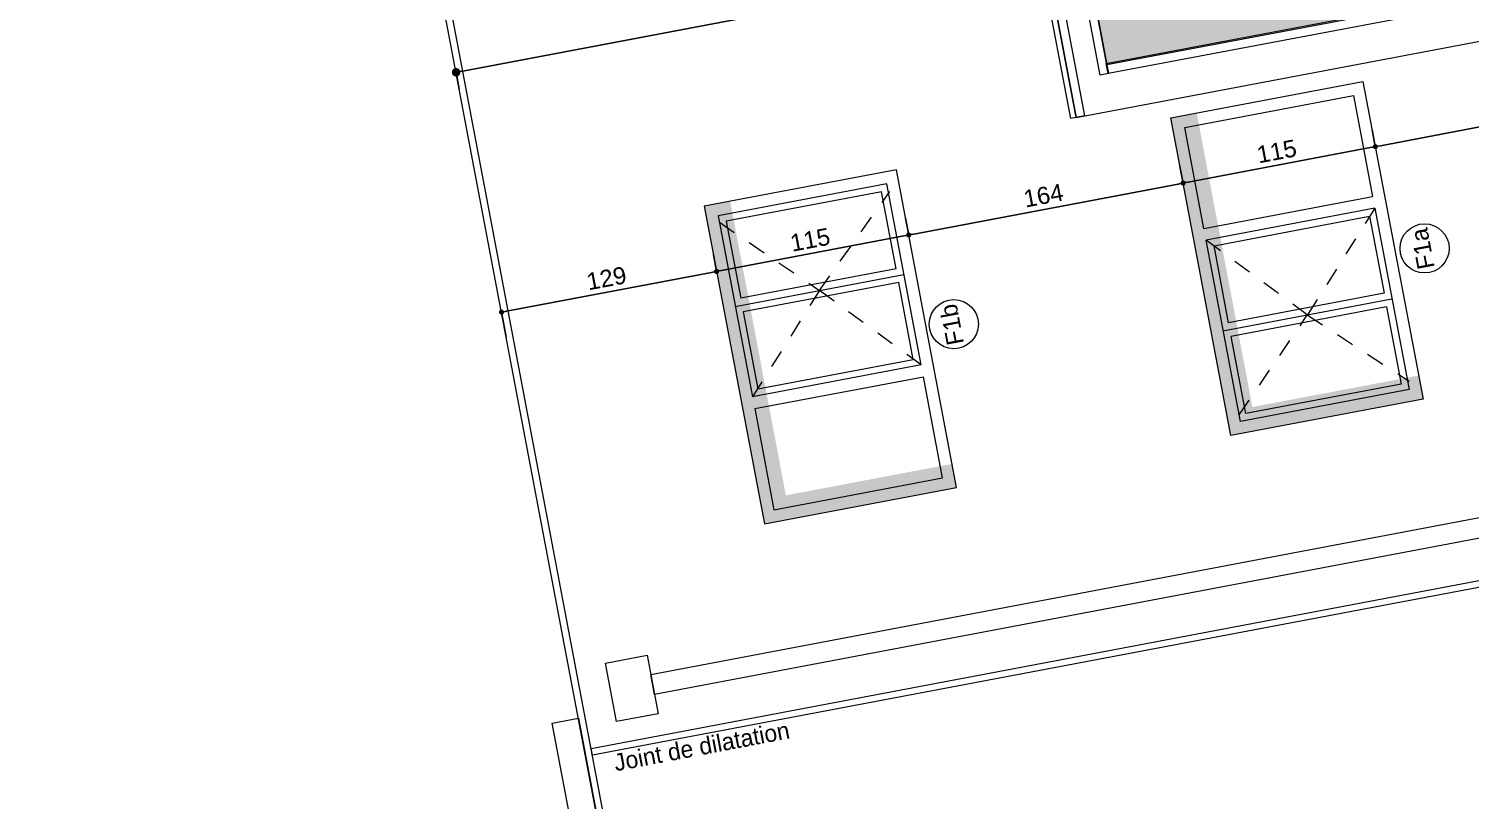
# Model space of a CAD drawing. Header units: centimetres. Extents: x 56941 to 84569, y -27946 to -11680.
# Drawn here: x 57077 to 57925, y -23633 to -23179 of the extents above; entities that cross this region are included whole.
import ezdxf

# ---------------------------------------------------------------- set-up
doc = ezdxf.new("R2010")
doc.units = ezdxf.units.CM
doc.header["$LTSCALE"] = 50.8
doc.header["$PDMODE"] = 1
doc.header["$PDSIZE"] = -2
doc.linetypes.add('Style de ligne -1', pattern=[0.41664, 0.20828, -0.20836])
doc.layers.get('0').update_dxf_attribs({"lineweight": 18})
for name, color, linetype, lineweight in [('0-PROJET-BOIS PANNEAUX FACADE', 7, 'Continuous', 5), ('0-PROJET-COTATIONS', 7, 'Continuous', 13), ('0-PROJET-DESSINS CRÉES', 7, 'Continuous', 9), ('0-PROJET-EP', 7, 'Continuous', 5), ('0-PROJET-Garde corps', 7, 'Continuous', 5), ('0-PROJET-MENUISERIES EXT', 7, 'Continuous', 5), ('0-PROJET-TEXTE', 7, 'Continuous', 5), ('Général', 7, 'Continuous', 5)]:
    doc.layers.add(name, color=color, linetype=linetype, lineweight=lineweight)
doc.styles.add('Arial', font='Arial')
doc.styles.add('Futura Std Book', font='Futura Std Book')
doc.styles.add('Helvetica', font='Helvetica')
doc.dimstyles.new('IS', dxfattribs={"dimtxt": 10.08724, "dimasz": 5.007446, "dimexe": 2, "dimexo": 10, "dimgap": 3, "dimtad": 1, "dimdec": 1, "dimtxsty": 'Helvetica', "dimblk": 'DOT', "dimblk1": 'DOT', "dimblk2": 'DOT', "dimcen": 0, "dimdle": 10, "dimazin": 0, "dimtfac": 0.8, "dimtdec": 1, "dimtix": 1, "dimtmove": 0, "dimatfit": 0, "dimldrblk": 'VW_FILLEDARROW-1', "dimfxl": 0, "dimfrac": 2, "dimtolj": 1, "dimarcsym": 0})
doc.dimstyles.new('IS cotation 1_20ème', dxfattribs={"dimtxt": 10.08724, "dimasz": 3.007568, "dimexe": 1, "dimexo": 15.875, "dimgap": 3, "dimtad": 1, "dimdec": 1, "dimtxsty": 'Helvetica', "dimblk": 'DOT', "dimblk1": 'DOT', "dimblk2": 'DOT', "dimcen": 0, "dimdle": 10, "dimazin": 0, "dimtfac": 1, "dimtdec": 1, "dimtix": 1, "dimtmove": 0, "dimatfit": 0, "dimldrblk": 'VW_FILLEDARROW', "dimfxl": 0, "dimfrac": 2, "dimtolj": 1, "dimarcsym": 0})

# ---------------------------------------------------------------- blocks, each defined once
blk = doc.blocks.new('PORTE FENETRE TYPE 1 FACADE')
at = {"layer": '0-PROJET-DESSINS CRÉES', "color": 7, "linetype": 'Continuous', "lineweight": 5}
blk.add_line((177, -6), (177, -215), dxfattribs=at)
at = {"layer": '0-PROJET-DESSINS CRÉES', "color": 7, "linetype": 'Style de ligne -1', "lineweight": 5}
for p, q in [((95, -10), (177, -122)), ((253, -10), (177, -122)), ((177, -122), (95, -204)), ((177, -122), (253, -204))]:
    blk.add_line(p, q, dxfattribs=at)
at = {"layer": '0-PROJET-DESSINS CRÉES', "color": 7, "linetype": 'Continuous', "lineweight": 5, "flags": 128}
blk.add_lwpolyline([(6, -6), (84, -6), (84, -209), (6, -209)], close=True, dxfattribs=at)
at = {"layer": '0-PROJET-MENUISERIES EXT', "color": 7, "linetype": 'Continuous', "lineweight": 13, "flags": 128}
for points in [[(270, 0), (270, -215), (0, -215), (0, 0)], [(264, -6), (264, -215), (90, -215), (90, -6)], [(171.23, -9), (171.23, -209), (93, -209), (93, -9)], [(260, -9), (260, -209), (183, -209), (183, -9)]]:
    blk.add_lwpolyline(points, close=True, dxfattribs=at)
blk = doc.blocks.new('Groupe-17-1')
at = {"layer": '0-PROJET-Garde corps', "color": 8, "linetype": 'Continuous', "lineweight": 5, "flags": 128}
for points in [[(19008.75, -45127.57), (19008.29, -45125.11), (19139.13, -45100.33), (19139.6, -45102.79)], [(19123.97, -45109.5), (19122.11, -45099.67), (19135.25, -45097.18), (19137.11, -45107.01)]]:
    blk.add_lwpolyline(points, close=True, dxfattribs=at)
at = {"layer": '0-PROJET-Garde corps', "color": 8, "linetype": 'Continuous', "lineweight": 5}
for points in [[(19128.9, -45100.64), (19128.98, -45100.72), (19129.21, -45100.77), (19129.43, -45100.7), (19129.58, -45100.52), (19129.63, -45100.29), (19129.56, -45100.06), (19129.38, -45099.9), (19129.16, -45099.85), (19128.94, -45099.92), (19128.78, -45100.1), (19128.74, -45100.33), (19128.81, -45100.56), (19128.9, -45100.64)], [(19130.04, -45106.68), (19130.13, -45106.77), (19130.35, -45106.82), (19130.57, -45106.74), (19130.73, -45106.57), (19130.77, -45106.33), (19130.7, -45106.11), (19130.53, -45105.94), (19130.3, -45105.89), (19130.08, -45105.97), (19129.93, -45106.14), (19129.88, -45106.38), (19129.96, -45106.6), (19130.04, -45106.68)]]:
    blk.add_open_spline(points, degree=2, dxfattribs=at)
blk = doc.blocks.new('Groupe-18-1')
at = {"layer": '0-PROJET-Garde corps', "color": 8, "linetype": 'Continuous', "lineweight": 5, "flags": 128}
for points in [[(19148.49, -45239.46), (19146.99, -45231.53), (19160.21, -45229.03), (19161.71, -45236.95)], [(19033.72, -45259.41), (19033.26, -45256.95), (19164.1, -45232.17), (19164.57, -45234.63)]]:
    blk.add_lwpolyline(points, close=True, dxfattribs=at)
at = {"layer": '0-PROJET-Garde corps', "color": 8, "linetype": 'Continuous', "lineweight": 5}
blk.add_open_spline([(19153.82, -45232.49), (19153.9, -45232.57), (19154.13, -45232.63), (19154.35, -45232.55), (19154.5, -45232.38), (19154.55, -45232.14), (19154.48, -45231.91), (19154.31, -45231.75), (19154.08, -45231.7), (19153.86, -45231.77), (19153.7, -45231.95), (19153.66, -45232.19), (19153.73, -45232.41), (19153.82, -45232.49)], degree=2, dxfattribs=at)
blk = doc.blocks.new('Groupe-19-1')
at = {"layer": '0-PROJET-Garde corps', "color": 8, "linetype": 'Continuous', "lineweight": 5, "flags": 128}
for points in [[(18983.41, -44993.71), (18982.94, -44991.25), (19113.78, -44966.48), (19114.25, -44968.93)], [(19098.54, -44975.66), (19096.68, -44965.83), (19109.89, -44963.33), (19111.75, -44973.15)]]:
    blk.add_lwpolyline(points, close=True, dxfattribs=at)
at = {"layer": '0-PROJET-Garde corps', "color": 8, "linetype": 'Continuous', "lineweight": 5}
for points in [[(19103.5, -44966.8), (19103.59, -44966.88), (19103.81, -44966.93), (19104.03, -44966.85), (19104.19, -44966.68), (19104.23, -44966.44), (19104.16, -44966.22), (19103.99, -44966.05), (19103.76, -44966), (19103.54, -44966.08), (19103.39, -44966.25), (19103.34, -44966.49), (19103.41, -44966.72), (19103.5, -44966.8)], [(19104.64, -44972.84), (19104.73, -44972.92), (19104.96, -44972.97), (19105.18, -44972.9), (19105.33, -44972.72), (19105.38, -44972.49), (19105.31, -44972.26), (19105.13, -44972.1), (19104.9, -44972.05), (19104.68, -44972.12), (19104.53, -44972.3), (19104.48, -44972.53), (19104.56, -44972.76), (19104.64, -44972.84)]]:
    blk.add_open_spline(points, degree=2, dxfattribs=at)
blk = doc.blocks.new('Groupe-20-1')
at = {"layer": '0-PROJET-Garde corps', "color": 8, "linetype": 'Continuous', "lineweight": 5, "flags": 128}
for points in [[(18959.3, -44866.41), (18958.83, -44863.95), (19089.67, -44839.17), (19090.14, -44841.63)], [(19074.43, -44848.35), (19072.57, -44838.53), (19085.78, -44836.02), (19087.64, -44845.85)]]:
    blk.add_lwpolyline(points, close=True, dxfattribs=at)
at = {"layer": '0-PROJET-Garde corps', "color": 8, "linetype": 'Continuous', "lineweight": 5}
for points in [[(19079.39, -44839.49), (19079.48, -44839.57), (19079.7, -44839.62), (19079.92, -44839.55), (19080.08, -44839.37), (19080.13, -44839.14), (19080.05, -44838.91), (19079.88, -44838.75), (19079.65, -44838.7), (19079.43, -44838.77), (19079.28, -44838.95), (19079.23, -44839.18), (19079.3, -44839.41), (19079.39, -44839.49)], [(19080.53, -44845.53), (19080.62, -44845.61), (19080.85, -44845.66), (19081.07, -44845.59), (19081.22, -44845.41), (19081.27, -44845.18), (19081.2, -44844.95), (19081.02, -44844.79), (19080.8, -44844.74), (19080.58, -44844.81), (19080.42, -44844.99), (19080.37, -44845.22), (19080.45, -44845.45), (19080.53, -44845.53)]]:
    blk.add_open_spline(points, degree=2, dxfattribs=at)
blk = doc.blocks.new('Groupe-21-1')
at = {"layer": '0-PROJET-DESSINS CRÉES', "linetype": 'Continuous', "lineweight": 0}
blk.add_hatch(color=254, dxfattribs=at).paths.add_polyline_path([(19033.72, -45259.41), (18958.12, -44860.2), (19088.96, -44835.42), (19164.57, -45234.63)])
at = {"layer": '0-PROJET-DESSINS CRÉES', "color": 7, "linetype": 'Continuous', "lineweight": 13}
for p, q in [((18983.17, -44992.48), (19114.02, -44967.7)), ((19009.1, -45126.23), (19139.37, -45101.56)), ((19147.07, -45239.72), (19164.86, -45236.36))]:
    blk.add_line(p, q, dxfattribs=at)
at = {"layer": '0-PROJET-DESSINS CRÉES', "color": 7, "linetype": 'Continuous', "lineweight": 13, "flags": 128}
for points in [[(19033.72, -45259.41), (18958.12, -44860.2), (19088.96, -44835.42), (19164.57, -45234.63)], [(19164.45, -45234.65), (19088.85, -44835.42), (19092.38, -44834.75), (19167.99, -45233.98)], [(19030.58, -45260), (18954.98, -44860.79), (18958.12, -44860.2), (19033.72, -45259.41)]]:
    blk.add_lwpolyline(points, close=True, dxfattribs=at)
at = {"layer": '0-PROJET-Garde corps', "color": 8}
for name in ['Groupe-20-1', 'Groupe-19-1', 'Groupe-17-1', 'Groupe-18-1']:
    blk.add_blockref(name, (0, 0), dxfattribs=at)
blk = doc.blocks.new('Groupe-22-1')
at = {"layer": '0-PROJET-BOIS PANNEAUX FACADE', "linetype": 'Continuous', "lineweight": 0}
blk.add_hatch(color=34, dxfattribs=at).paths.add_polyline_path([(19111.75, -45151.72), (19128.87, -45242.12), (18894.34, -45286.53), (18818.61, -44886.62), (19053.13, -44842.21), (19061.51, -44886.43), (18857.37, -44925.09), (18907.61, -45190.38)])
at = {"layer": '0-PROJET-DESSINS CRÉES', "color": 7, "linetype": 'Continuous', "lineweight": 13}
for p, q in [((18960.97, -44859.66), (18818.61, -44886.62)), ((18857.37, -44925.09), (18826.98, -44930.85))]:
    blk.add_line(p, q, dxfattribs=at)
at = {"layer": '0-PROJET-DESSINS CRÉES', "color": 7, "linetype": 'Continuous', "lineweight": 13, "flags": 128}
for points in [[(18852.07, -45063.32), (18828.92, -45067.71), (18876.39, -45318.4), (19169.76, -45262.85), (19088.82, -44835.45), (19070.43, -44838.93), (19146.36, -45239.86), (18894.49, -45287.32)], [(19129.06, -45243.14), (19053.13, -44842.21), (19070.43, -44838.93), (19146.36, -45239.86)], [(18847.16, -45064.26), (18813.7, -44887.57), (18818.61, -44886.64), (18852.07, -45063.33)], [(18876.39, -45318.4), (18828.92, -45067.71), (18833.83, -45066.78), (18881.3, -45317.47)], [(18890.55, -45293.39), (18847.16, -45064.25), (18852.07, -45063.32), (18895.47, -45292.46)], [(19165.79, -45241.27), (18895.22, -45292.51), (18894.1, -45286.57), (19164.67, -45235.33)]]:
    blk.add_lwpolyline(points, close=True, dxfattribs=at)
at = {"layer": '0-PROJET-DESSINS CRÉES', "color": 8, "linetype": 'Continuous', "lineweight": 13, "flags": 128}
blk.add_lwpolyline([(18873.13, -45319.02), (18825.66, -45068.32), (18828.92, -45067.71), (18876.39, -45318.4)], close=True, dxfattribs=at)
at = {"layer": '0-PROJET-DESSINS CRÉES', "color": 7, "xscale": -1, "rotation": 100.7235947438698}
blk.add_blockref('PORTE FENETRE TYPE 1 FACADE', (18857.37, -44925.09), dxfattribs=at)
at = {"layer": '0-PROJET-Garde corps', "color": 7}
blk.add_blockref('Groupe-21-1', (0, 0), dxfattribs=at)
blk = doc.blocks.new('FENETRE TYPE')
at = {"layer": '0-PROJET-DESSINS CRÉES', "color": 7, "linetype": 'Style de ligne -1', "lineweight": 5}
for p, q in [((8.95, -7), (59.23, -57.3)), ((59.23, -57.3), (113.45, -7)), ((59.23, -57.3), (9.82, -108.87)), ((113.45, -108), (59.23, -57.3))]:
    blk.add_line(p, q, dxfattribs=at)
at = {"layer": '0-PROJET-DESSINS CRÉES', "color": 7, "linetype": 'Continuous', "lineweight": 13}
for p, q in [((59.23, -6.8), (59.23, -107.8)), ((113.45, -108), (113.45, -7)), ((120.45, -7), (120.45, -108)), ((55.2, -104), (55.2, -11)), ((63.35, -104), (63.35, -11))]:
    blk.add_line(p, q, dxfattribs=at)
at = {"layer": '0-PROJET-DESSINS CRÉES', "color": 7, "linetype": 'Continuous', "lineweight": 13, "flags": 128}
blk.add_lwpolyline([(-1.98, 0), (188.02, 0), (188.02, -115), (-1.98, -115)], close=True, dxfattribs=at)
for points in [[(113.45, -108), (5.02, -108), (5.02, -7), (113.45, -7)], [(120.45, -7), (181.02, -7), (181.02, -108), (120.45, -108)], [(55.2, -104), (9.02, -104), (9.02, -11), (55.2, -11)], [(63.35, -11), (109.45, -11), (109.45, -104), (63.35, -104)]]:
    blk.add_lwpolyline(points, dxfattribs=at)
blk = doc.blocks.new('Groupe-50-1')
at = {"layer": '0-PROJET-TEXTE', "color": 7, "linetype": 'Continuous', "lineweight": 5}
blk.add_circle((18804.45, -45439.89), 14.45, dxfattribs=at)
at = {"layer": '0-PROJET-TEXTE', "color": 7, "insert": (18800.55, -45453.01), "char_height": 10.087, "attachment_point": 1, "rotation": 100.72359, "line_spacing_factor": 0.834288, "style": 'Helvetica'}
blk.add_mtext('F1b', dxfattribs=at)
blk = doc.blocks.new('Groupe-78-1')
at = {"layer": '0-PROJET-TEXTE', "color": 7, "linetype": 'Continuous', "lineweight": 5}
blk.add_circle((19081.23, -45395.3), 14.45, dxfattribs=at)
at = {"layer": '0-PROJET-TEXTE', "color": 7, "insert": (19077.32, -45408.42), "char_height": 10.087, "attachment_point": 1, "rotation": 100.72359, "line_spacing_factor": 0.834288, "style": 'Helvetica'}
blk.add_mtext('F1a', dxfattribs=at)
blk = doc.blocks.new('Groupe-80-1')
at = {"layer": '0-PROJET-TEXTE', "color": 7}
for name in ['Groupe-78-1', 'Groupe-50-1']:
    blk.add_blockref(name, (0, 0), dxfattribs=at)
blk = doc.blocks.new('Groupe-259-1')
at = {"layer": '0-PROJET-EP', "color": 7, "linetype": 'Continuous', "lineweight": 13, "flags": 128}
for points in [[(19344.61, -45523.48), (19341.82, -45508.74), (19433.91, -45491.3), (19436.7, -45506.04)], [(19341.45, -45525.84), (19338.1, -45508.15), (19339.96, -45507.8), (19343.31, -45525.48)], [(19343.17, -45524.74), (19340.12, -45508.61), (19352.69, -45506.22), (19355.75, -45522.36)], [(18606.09, -45673.52), (18599.58, -45639.13), (18624.14, -45634.48), (18630.66, -45668.87)]]:
    blk.add_lwpolyline(points, close=True, dxfattribs=at)
at = {"layer": '0-PROJET-EP', "color": 7, "linetype": 'Continuous', "lineweight": 5, "flags": 128}
blk.add_lwpolyline([(18628.52, -45657.57), (18626.28, -45645.78), (19434.19, -45492.78), (19436.42, -45504.57)], close=True, dxfattribs=at)
blk = doc.blocks.new('_DOT')
at = {"color": 0, "linetype": 'ByBlock', "lineweight": -2}
blk.add_line((-0.5, 0), (-1, 0), dxfattribs=at)
at = {"color": 0, "linetype": 'ByBlock', "const_width": 0.5}
blk.add_lwpolyline([(-0.25, 0, 1), (0.25, 0, 1)], format="xyb", close=True, dxfattribs=at)
blk = doc.blocks.new('*D454')
at = {"layer": '0-PROJET-DESSINS CRÉES', "color": 0, "linetype": 'Continuous', "lineweight": -2}
for p, q in [((57480.01, -23312.05), (57482.06, -23322.86)), ((57478.91, -23322.44), (57358.35, -23345.27)), ((57358.2, -23360.61), (57355.58, -23346.81))]:
    blk.add_line(p, q, dxfattribs=at)
at = {"layer": 'Defpoints', "color": 0}
for p in [(57474.61, -23283.57), (57355.24, -23345.01), (57355.4, -23345.83)]:
    blk.add_point(p, dxfattribs=at)
at = {"layer": '0-PROJET-DESSINS CRÉES', "color": 0, "lineweight": -2, "xscale": 3.007568359375, "yscale": 3.007568359375, "zscale": 3.007568359375}
for p, rotation in [((57481.87, -23321.88), 10.72359474388748), ((57355.4, -23345.83), 190.7235947438875)]:
    blk.add_blockref('_DOT', p, dxfattribs=dict(at, rotation=rotation))
at = {"layer": '0-PROJET-DESSINS CRÉES', "color": 0, "lineweight": 13, "insert": (57417.14, -23325.96), "char_height": 10.069, "attachment_point": 5, "rotation": 10.72359, "style": 'Arial'}
blk.add_mtext('\\A1;129', dxfattribs=at)
blk = doc.blocks.new('VW_FILLEDARROW')
at = {"linetype": 'Continuous', "lineweight": 0}
blk.add_hatch(color=0, dxfattribs=at).paths.add_polyline_path([(-10.56, 2.83), (0, 0), (-10.56, -2.83)])
at = {"color": 0, "linetype": 'Continuous', "lineweight": 5, "flags": 128}
blk.add_lwpolyline([(-10.56, 2.83), (0, 0), (-10.56, -2.83)], close=True, dxfattribs=at)
blk = doc.blocks.new('*D455')
at = {"layer": '0-PROJET-DESSINS CRÉES', "color": 0, "linetype": 'Continuous', "lineweight": -2}
for p, q in [((57593, -23290.65), (57595.05, -23301.46)), ((57591.91, -23301.04), (57484.82, -23321.32)), ((57480.01, -23312.05), (57482.06, -23322.86))]:
    blk.add_line(p, q, dxfattribs=at)
at = {"layer": 'Defpoints', "color": 0}
for p in [(57587.61, -23262.17), (57474.61, -23283.57), (57481.87, -23321.88)]:
    blk.add_point(p, dxfattribs=at)
at = {"layer": '0-PROJET-DESSINS CRÉES', "color": 0, "lineweight": -2, "xscale": 3.007568359375, "yscale": 3.007568359375, "zscale": 3.007568359375}
for p, rotation in [((57594.86, -23300.48), 10.72359474388749), ((57481.87, -23321.88), 190.7235947438875)]:
    blk.add_blockref('_DOT', p, dxfattribs=dict(at, rotation=rotation))
at = {"layer": '0-PROJET-DESSINS CRÉES', "color": 0, "lineweight": 13, "insert": (57536.87, -23303.29), "char_height": 10.069, "attachment_point": 5, "rotation": 10.72359, "style": 'Arial'}
blk.add_mtext('\\A1;115', dxfattribs=at)
blk = doc.blocks.new('*D456')
at = {"layer": '0-PROJET-DESSINS CRÉES', "color": 0, "linetype": 'Continuous', "lineweight": -2}
for p, q in [((57754.31, -23260.11), (57756.36, -23270.91)), ((57753.22, -23270.49), (57597.82, -23299.92)), ((57593, -23290.65), (57595.05, -23301.46))]:
    blk.add_line(p, q, dxfattribs=at)
at = {"layer": 'Defpoints', "color": 0}
for p in [(57748.92, -23231.62), (57587.61, -23262.17), (57594.86, -23300.48)]:
    blk.add_point(p, dxfattribs=at)
at = {"layer": '0-PROJET-DESSINS CRÉES', "color": 0, "lineweight": -2, "xscale": 3.007568359375, "yscale": 3.007568359375, "zscale": 3.007568359375}
for p, rotation in [((57756.17, -23269.93), 10.72359474388771), ((57594.86, -23300.48), 190.7235947438877)]:
    blk.add_blockref('_DOT', p, dxfattribs=dict(at, rotation=rotation))
at = {"layer": '0-PROJET-DESSINS CRÉES', "color": 0, "lineweight": 13, "insert": (57674.02, -23277.31), "char_height": 10.069, "attachment_point": 5, "rotation": 10.72359, "style": 'Arial'}
blk.add_mtext('\\A1;164', dxfattribs=at)
blk = doc.blocks.new('*D457')
at = {"layer": '0-PROJET-DESSINS CRÉES', "color": 0, "linetype": 'Continuous', "lineweight": -2}
for p, q in [((57867.31, -23238.71), (57869.35, -23249.52)), ((57866.21, -23249.09), (57759.13, -23269.37)), ((57754.31, -23260.11), (57756.36, -23270.91))]:
    blk.add_line(p, q, dxfattribs=at)
at = {"layer": 'Defpoints', "color": 0}
for p in [(57861.91, -23210.22), (57748.92, -23231.62), (57756.17, -23269.93)]:
    blk.add_point(p, dxfattribs=at)
at = {"layer": '0-PROJET-DESSINS CRÉES', "color": 0, "lineweight": -2, "xscale": 3.007568359375, "yscale": 3.007568359375, "zscale": 3.007568359375}
for p, rotation in [((57869.17, -23248.53), 10.72359474388835), ((57756.17, -23269.93), 190.7235947438883)]:
    blk.add_blockref('_DOT', p, dxfattribs=dict(at, rotation=rotation))
at = {"layer": '0-PROJET-DESSINS CRÉES', "color": 0, "lineweight": 13, "insert": (57811.18, -23251.34), "char_height": 10.069, "attachment_point": 5, "rotation": 10.72359, "style": 'Arial'}
blk.add_mtext('\\A1;115', dxfattribs=at)
blk = doc.blocks.new('*D458')
at = {"layer": '0-PROJET-DESSINS CRÉES', "color": 0, "linetype": 'Continuous', "lineweight": -2}
for p, q in [((58206.2, -23184.71), (57872.12, -23247.97)), ((58211.02, -23193.97), (58208.97, -23183.16)), ((57867.31, -23238.71), (57869.35, -23249.52))]:
    blk.add_line(p, q, dxfattribs=at)
at = {"layer": 'Defpoints', "color": 0}
for p in [(57861.91, -23210.22), (58219.65, -23239.56), (57869.17, -23248.53)]:
    blk.add_point(p, dxfattribs=at)
at = {"layer": '0-PROJET-DESSINS CRÉES', "color": 0, "lineweight": -2, "xscale": 3.007568359375, "yscale": 3.007568359375, "zscale": 3.007568359375}
for p, rotation in [((58209.16, -23184.15), 10.72359474388789), ((57869.17, -23248.53), 190.7235947438879)]:
    blk.add_blockref('_DOT', p, dxfattribs=dict(at, rotation=rotation))
at = {"layer": '0-PROJET-DESSINS CRÉES', "color": 0, "lineweight": 13, "insert": (58037.67, -23208.45), "char_height": 10.069, "attachment_point": 5, "rotation": 10.72359, "style": 'Arial'}
blk.add_mtext('\\A1;346', dxfattribs=at)
blk = doc.blocks.new('*D474')
at = {"layer": '0-PROJET-COTATIONS', "color": 0, "linetype": 'Continuous', "lineweight": -2}
for p, q in [((57673.95, -23129.26), (57676.18, -23141.05)), ((57670.89, -23140.01), (57333.61, -23203.89)), ((57330.55, -23214.64), (57328.32, -23202.85))]:
    blk.add_line(p, q, dxfattribs=at)
at = {"layer": 'Defpoints', "color": 0}
for p in [(57667.44, -23094.87), (57328.69, -23204.82), (57371.02, -23428.35)]:
    blk.add_point(p, dxfattribs=at)
at = {"layer": '0-PROJET-COTATIONS', "color": 0, "lineweight": -2, "xscale": 5.007446289062499, "yscale": 5.007446289062499, "zscale": 5.007446289062499}
for p, rotation in [((57675.81, -23139.08), 10.72359474388995), ((57328.69, -23204.82), 190.7235947438899)]:
    blk.add_blockref('_DOT', p, dxfattribs=dict(at, rotation=rotation))
at = {"layer": '0-PROJET-COTATIONS', "color": 0, "lineweight": 5, "insert": (57500.76, -23164.05), "char_height": 10.087, "attachment_point": 5, "rotation": 10.72359, "style": 'Helvetica'}
blk.add_mtext('\\A1;353', dxfattribs=at)
blk = doc.blocks.new('VW_FILLEDARROW-1')
at = {"linetype": 'Continuous', "lineweight": 0}
blk.add_hatch(color=0, dxfattribs=at).paths.add_polyline_path([(-2, 0.54), (0, 0), (-2, -0.54)])
at = {"color": 0, "linetype": 'Continuous', "lineweight": 5, "flags": 128}
blk.add_lwpolyline([(-2, 0.54), (0, 0), (-2, -0.54)], close=True, dxfattribs=at)

msp = doc.modelspace()

# ---------------------------------------------------------------- hatches: boundary and pattern name
at = {"layer": '0-PROJET-DESSINS CRÉES', "linetype": 'Continuous', "lineweight": 0}
for points in [[(57644.95, -22980.93), (57679.93, -22929.6), (57691.55, -22927.41), (57674.63, -22838.08), (57689.89, -22835.19), (57706.81, -22924.52), (57722.89, -22921.47), (57773.33, -23187.82), (57711.25, -23199.57), (57668.99, -22976.38), (57651.55, -22979.68), (57651.55, -22979.68)], [(57764.15, -23228.73), (57796.88, -23401.59), (57894.65, -23383.08), (57897.26, -23396.9), (57784.27, -23418.3), (57748.92, -23231.62)], [(57489.84, -23280.68), (57522.58, -23453.54), (57620.34, -23435.03), (57622.96, -23448.85), (57509.97, -23470.25), (57474.61, -23283.57)]]:
    msp.add_hatch(color=7, dxfattribs=at).paths.add_polyline_path(points)

# ---------------------------------------------------------------- linework, layer by layer
at = {"layer": '0-PROJET-DESSINS CRÉES', "color": 7, "linetype": 'Continuous', "lineweight": 13}
msp.add_line((57898.57, -26214.01), (57077.47, -21878.24), dxfattribs=at)
at = {"layer": '0-PROJET-DESSINS CRÉES', "color": 7, "linetype": 'Continuous', "lineweight": 5}
msp.add_line((57902.5, -26213.27), (57081.4, -21877.5), dxfattribs=at)
at = {"layer": '0-PROJET-DESSINS CRÉES', "color": 253, "linetype": 'Continuous', "lineweight": 13, "flags": 128}
msp.add_lwpolyline([(57408.81, -23606.37), (57408.07, -23602.44), (58302.05, -23433.14), (58302.8, -23437.07)], close=True, dxfattribs=at)
at = {"layer": 'Général', "color": 7, "linetype": 'Continuous', "lineweight": 13, "flags": 128}
msp.add_lwpolyline([(57426.92, -23807.63), (57385.22, -23587.43), (57400.6, -23584.52), (57442.3, -23804.72)], close=True, dxfattribs=at)

# ---------------------------------------------------------------- block references
at = {"layer": '0-PROJET-COTATIONS', "color": 7}
msp.add_blockref('Groupe-80-1', (38816.91, 22086.96), dxfattribs=at)
at = {"layer": '0-PROJET-DESSINS CRÉES', "color": 7}
msp.add_blockref('Groupe-22-1', (38816.91, 22086.96), dxfattribs=at)
at = {"layer": '0-PROJET-DESSINS CRÉES', "color": 7, "rotation": 100.7235947439597}
msp.add_blockref('FENETRE TYPE', (57783.9, -23416.35), dxfattribs=at)
at = {"layer": '0-PROJET-DESSINS CRÉES', "color": 7, "xscale": -1, "rotation": 100.7235947438193}
msp.add_blockref('FENETRE TYPE', (57474.98, -23285.51), dxfattribs=at)
at = {"layer": '0-PROJET-EP', "color": 7}
msp.add_blockref('Groupe-259-1', (38816.91, 22086.96), dxfattribs=at)

# ---------------------------------------------------------------- texts
at = {"layer": '0-PROJET-TEXTE', "color": 7, "insert": (57472.14, -23596.15), "char_height": 10.0689, "attachment_point": 2, "rotation": 10.71759, "line_spacing_factor": 0.962448, "style": 'Futura Std Book'}
msp.add_mtext('Joint de dilatation', dxfattribs=at)

# ---------------------------------------------------------------- dimensions: what is measured, and where the dimension line sits
at = {"layer": '0-PROJET-COTATIONS', "color": 7, "linetype": 'Continuous', "lineweight": 5}
dim = msp.add_linear_dim(base=(57328.69, -23204.82), p1=(57667.44, -23094.87), p2=(57371.02, -23428.35), angle=10.72359, dimstyle='IS', override={"dimtxt": 10.08724, "dimdec": 0, "dimpost": '<>', "dimtxsty": 'Helvetica', "dimtmove": 2}, dxfattribs=at)
dim.commit()
dim.dimension.update_dxf_attribs({"geometry": '*D474', "text_midpoint": (57500.76, -23164.05)})
at = {"layer": '0-PROJET-DESSINS CRÉES', "color": 7, "linetype": 'Continuous', "lineweight": 13}
for base, p1, p2, picture, middle in [((57869.17, -23248.53), (58219.65, -23239.56), (57861.91, -23210.22), '*D458', (58037.67, -23208.45)), ((57756.17, -23269.93), (57861.91, -23210.22), (57748.92, -23231.62), '*D457', (57811.18, -23251.34)), ((57594.86, -23300.48), (57748.92, -23231.62), (57587.61, -23262.17), '*D456', (57674.02, -23277.31)), ((57481.87, -23321.88), (57587.61, -23262.17), (57474.61, -23283.57), '*D455', (57536.87, -23303.29)), ((57355.4, -23345.83), (57474.61, -23283.57), (57355.24, -23345.01), '*D454', (57417.14, -23325.96))]:
    dim = msp.add_linear_dim(base=base, p1=p1, p2=p2, angle=10.72359, dimstyle='IS cotation 1_20ème', override={"dimtxt": 10.068866, "dimdec": 0, "dimpost": '<>', "dimtxsty": 'Arial', "dimtmove": 2}, dxfattribs=at)
    dim.commit()
    dim.dimension.update_dxf_attribs({"geometry": picture, "text_midpoint": middle})

doc.saveas('drawing.dxf')
